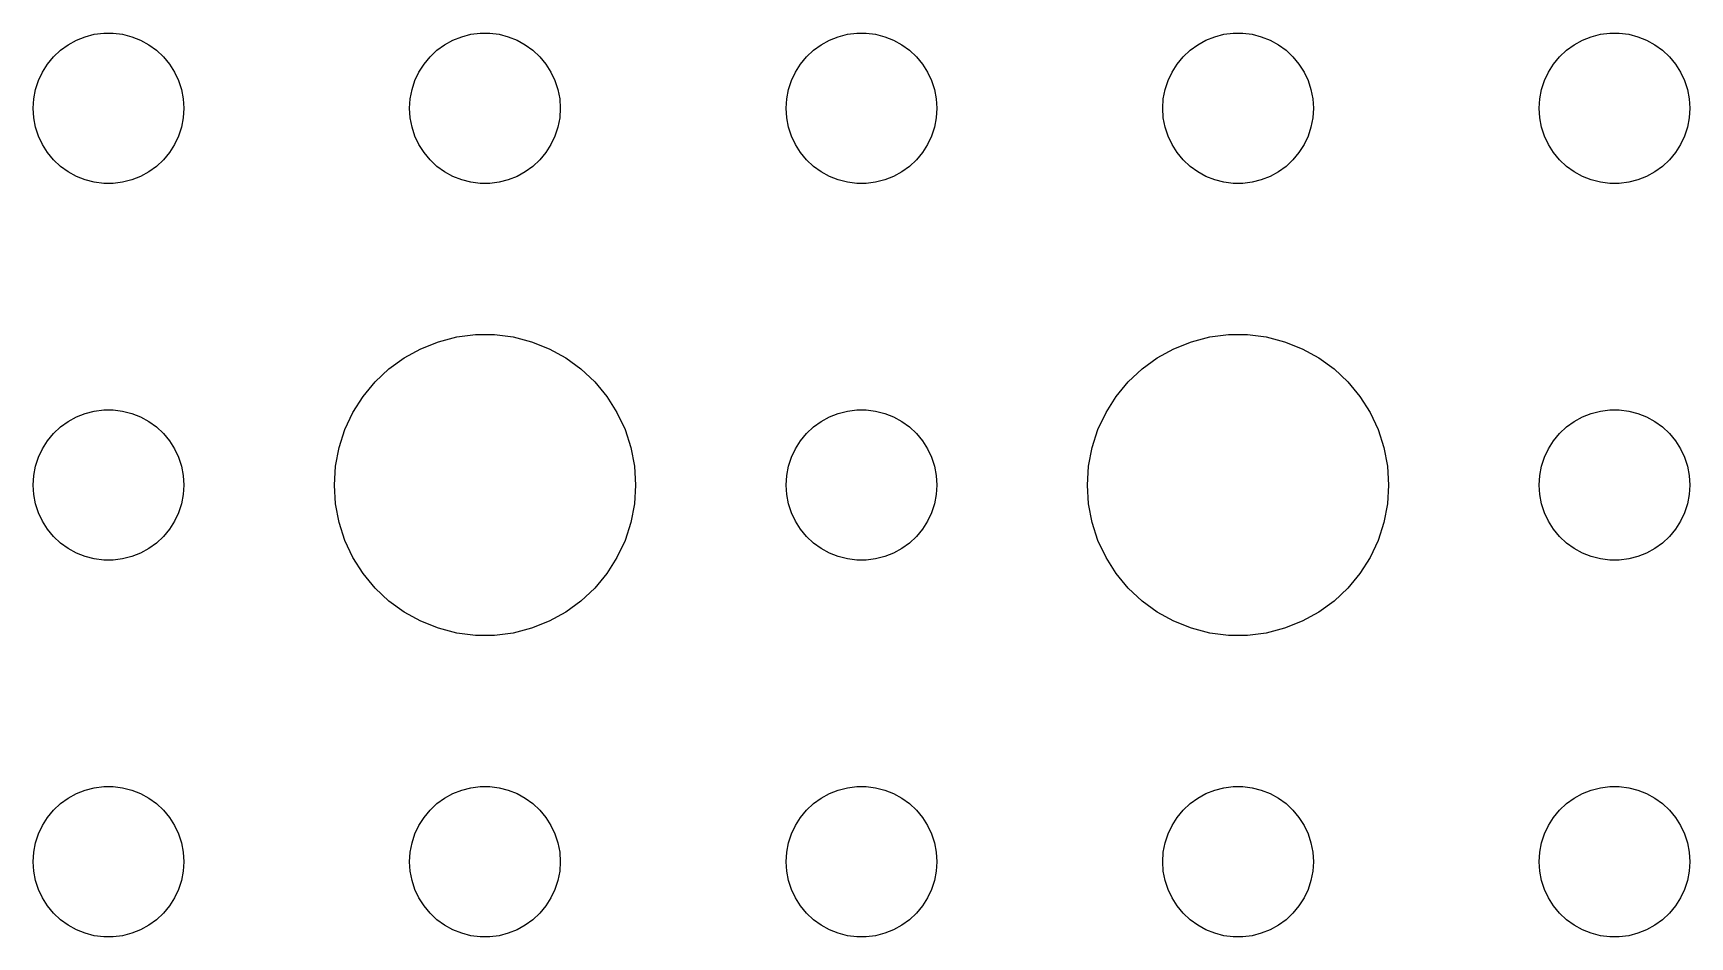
# Model space of a CAD drawing. Header units: metres. Extents: x -127 to 127, y -127 to 127.
# Drawn here: x -39 to -6, y -84 to -66 of the extents above; entities that cross this region are included whole.
import ezdxf

# ---------------------------------------------------------------- set-up
doc = ezdxf.new("R2010")
doc.units = ezdxf.units.M

msp = doc.modelspace()

# ---------------------------------------------------------------- linework, layer by layer
for p, q in [((-38.4561, -66.3442), (-38.3037, -66.2335)), ((-38.3037, -66.2335), (-38.1387, -66.1428)), ((-38.1387, -66.1428), (-37.9635, -66.0734)), ((-37.9635, -66.0734), (-37.7811, -66.0266)), ((-37.7811, -66.0266), (-37.5942, -66.003)), ((-37.5942, -66.003), (-37.4058, -66.003)), ((-37.4058, -66.003), (-37.2189, -66.0266)), ((-37.2189, -66.0266), (-37.0365, -66.0734)), ((-37.0365, -66.0734), (-36.8613, -66.1428)), ((-36.8613, -66.1428), (-36.6963, -66.2335)), ((-36.6963, -66.2335), (-36.5439, -66.3442)), ((-30.9561, -66.3442), (-30.8037, -66.2335)), ((-30.8037, -66.2335), (-30.6387, -66.1428)), ((-30.6387, -66.1428), (-30.4635, -66.0734)), ((-30.4635, -66.0734), (-30.2811, -66.0266)), ((-30.2811, -66.0266), (-30.0942, -66.003)), ((-30.0942, -66.003), (-29.9058, -66.003)), ((-29.9058, -66.003), (-29.7189, -66.0266)), ((-29.7189, -66.0266), (-29.5365, -66.0734)), ((-29.5365, -66.0734), (-29.3613, -66.1428)), ((-29.3613, -66.1428), (-29.1963, -66.2335)), ((-29.1963, -66.2335), (-29.0439, -66.3442)), ((-23.4561, -66.3442), (-23.3037, -66.2335)), ((-23.3037, -66.2335), (-23.1387, -66.1428)), ((-23.1387, -66.1428), (-22.9635, -66.0734)), ((-22.9635, -66.0734), (-22.7811, -66.0266)), ((-22.7811, -66.0266), (-22.5942, -66.003)), ((-22.5942, -66.003), (-22.4058, -66.003)), ((-22.4058, -66.003), (-22.2189, -66.0266)), ((-22.2189, -66.0266), (-22.0365, -66.0734)), ((-22.0365, -66.0734), (-21.8613, -66.1428)), ((-21.8613, -66.1428), (-21.6963, -66.2335)), ((-21.6963, -66.2335), (-21.5439, -66.3442)), ((-15.9561, -66.3442), (-15.8037, -66.2335)), ((-15.8037, -66.2335), (-15.6387, -66.1428)), ((-15.6387, -66.1428), (-15.4635, -66.0734)), ((-15.4635, -66.0734), (-15.2811, -66.0266)), ((-15.2811, -66.0266), (-15.0942, -66.003)), ((-15.0942, -66.003), (-14.9058, -66.003)), ((-14.9058, -66.003), (-14.7189, -66.0266)), ((-14.7189, -66.0266), (-14.5365, -66.0734)), ((-14.5365, -66.0734), (-14.3613, -66.1428)), ((-14.3613, -66.1428), (-14.1963, -66.2335)), ((-14.1963, -66.2335), (-14.0439, -66.3442)), ((-8.45613, -66.3442), (-8.30373, -66.2335)), ((-8.30373, -66.2335), (-8.13866, -66.1428)), ((-8.13866, -66.1428), (-7.96352, -66.0734)), ((-7.96352, -66.0734), (-7.78107, -66.0266)), ((-7.78107, -66.0266), (-7.59418, -66.003)), ((-7.59418, -66.003), (-7.40581, -66.003)), ((-7.40581, -66.003), (-7.21892, -66.0266)), ((-7.21892, -66.0266), (-7.03647, -66.0734)), ((-7.03647, -66.0734), (-6.86133, -66.1428)), ((-6.86133, -66.1428), (-6.69626, -66.2335)), ((-6.69626, -66.2335), (-6.54385, -66.3442)), ((-38.8145, -66.7774), (-38.7135, -66.6183)), ((-38.7135, -66.6183), (-38.5934, -66.4732)), ((-38.5934, -66.4732), (-38.4561, -66.3442)), ((-36.5439, -66.3442), (-36.4065, -66.4732)), ((-36.4065, -66.4732), (-36.2865, -66.6183)), ((-36.2865, -66.6183), (-36.1855, -66.7774)), ((-31.3145, -66.7774), (-31.2135, -66.6183)), ((-31.2135, -66.6183), (-31.0934, -66.4732)), ((-31.0934, -66.4732), (-30.9561, -66.3442)), ((-29.0439, -66.3442), (-28.9065, -66.4732)), ((-28.9065, -66.4732), (-28.7865, -66.6183)), ((-28.7865, -66.6183), (-28.6855, -66.7774)), ((-23.8145, -66.7774), (-23.7135, -66.6183)), ((-23.7135, -66.6183), (-23.5934, -66.4732)), ((-23.5934, -66.4732), (-23.4561, -66.3442)), ((-21.5439, -66.3442), (-21.4065, -66.4732)), ((-21.4065, -66.4732), (-21.2865, -66.6183)), ((-21.2865, -66.6183), (-21.1855, -66.7774)), ((-16.3145, -66.7774), (-16.2135, -66.6183)), ((-16.2135, -66.6183), (-16.0934, -66.4732)), ((-16.0934, -66.4732), (-15.9561, -66.3442)), ((-14.0439, -66.3442), (-13.9065, -66.4732)), ((-13.9065, -66.4732), (-13.7865, -66.6183)), ((-13.7865, -66.6183), (-13.6855, -66.7774)), ((-8.81445, -66.7774), (-8.71352, -66.6183)), ((-8.71352, -66.6183), (-8.59344, -66.4732)), ((-8.59344, -66.4732), (-8.45613, -66.3442)), ((-6.54385, -66.3442), (-6.40654, -66.4732)), ((-6.40654, -66.4732), (-6.28647, -66.6183)), ((-6.28647, -66.6183), (-6.18553, -66.7774)), ((-38.9529, -67.127), (-38.8947, -66.9478)), ((-38.8947, -66.9478), (-38.8145, -66.7774)), ((-36.1855, -66.7774), (-36.1053, -66.9478)), ((-36.1053, -66.9478), (-36.0471, -67.127)), ((-31.4529, -67.127), (-31.3947, -66.9478)), ((-31.3947, -66.9478), (-31.3145, -66.7774)), ((-28.6855, -66.7774), (-28.6053, -66.9478)), ((-28.6053, -66.9478), (-28.5471, -67.127)), ((-23.9529, -67.127), (-23.8947, -66.9478)), ((-23.8947, -66.9478), (-23.8145, -66.7774)), ((-21.1855, -66.7774), (-21.1053, -66.9478)), ((-21.1053, -66.9478), (-21.0471, -67.127)), ((-16.4529, -67.127), (-16.3947, -66.9478)), ((-16.3947, -66.9478), (-16.3145, -66.7774)), ((-13.6855, -66.7774), (-13.6053, -66.9478)), ((-13.6053, -66.9478), (-13.5471, -67.127)), ((-8.95287, -67.127), (-8.89465, -66.9478)), ((-8.89465, -66.9478), (-8.81445, -66.7774)), ((-6.18553, -66.7774), (-6.10533, -66.9478)), ((-6.10533, -66.9478), (-6.04712, -67.127)), ((-39, -67.5), (-38.9882, -67.312)), ((-38.9882, -67.312), (-38.9529, -67.127)), ((-36.0471, -67.127), (-36.0118, -67.312)), ((-36.0118, -67.312), (-36, -67.5)), ((-31.5, -67.5), (-31.4882, -67.312)), ((-31.4882, -67.312), (-31.4529, -67.127)), ((-28.5471, -67.127), (-28.5118, -67.312)), ((-28.5118, -67.312), (-28.5, -67.5)), ((-24, -67.5), (-23.9882, -67.312)), ((-23.9882, -67.312), (-23.9529, -67.127)), ((-21.0471, -67.127), (-21.0118, -67.312)), ((-21.0118, -67.312), (-21, -67.5)), ((-16.5, -67.5), (-16.4882, -67.312)), ((-16.4882, -67.312), (-16.4529, -67.127)), ((-13.5471, -67.127), (-13.5118, -67.312)), ((-13.5118, -67.312), (-13.5, -67.5)), ((-9, -67.5), (-8.98816, -67.312)), ((-8.98816, -67.312), (-8.95287, -67.127)), ((-6.04712, -67.127), (-6.01183, -67.312)), ((-6.01183, -67.312), (-6, -67.5)), ((-38.9882, -67.688), (-39, -67.5)), ((-36, -67.5), (-36.0118, -67.688)), ((-31.4882, -67.688), (-31.5, -67.5)), ((-28.5, -67.5), (-28.5118, -67.688)), ((-23.9882, -67.688), (-24, -67.5)), ((-21, -67.5), (-21.0118, -67.688)), ((-16.4882, -67.688), (-16.5, -67.5)), ((-13.5, -67.5), (-13.5118, -67.688)), ((-8.98816, -67.688), (-9, -67.5)), ((-6, -67.5), (-6.01183, -67.688)), ((-38.9529, -67.873), (-38.9882, -67.688)), ((-38.8947, -68.0522), (-38.9529, -67.873)), ((-36.0471, -67.873), (-36.1053, -68.0522)), ((-36.0118, -67.688), (-36.0471, -67.873)), ((-31.4529, -67.873), (-31.4882, -67.688)), ((-31.3947, -68.0522), (-31.4529, -67.873)), ((-28.5471, -67.873), (-28.6053, -68.0522)), ((-28.5118, -67.688), (-28.5471, -67.873)), ((-23.9529, -67.873), (-23.9882, -67.688)), ((-23.8947, -68.0522), (-23.9529, -67.873)), ((-21.0471, -67.873), (-21.1053, -68.0522)), ((-21.0118, -67.688), (-21.0471, -67.873)), ((-16.4529, -67.873), (-16.4882, -67.688)), ((-16.3947, -68.0522), (-16.4529, -67.873)), ((-13.5471, -67.873), (-13.6053, -68.0522)), ((-13.5118, -67.688), (-13.5471, -67.873)), ((-8.95287, -67.873), (-8.98816, -67.688)), ((-8.89465, -68.0522), (-8.95287, -67.873)), ((-6.04712, -67.873), (-6.10533, -68.0522)), ((-6.01183, -67.688), (-6.04712, -67.873)), ((-38.8145, -68.2226), (-38.8947, -68.0522)), ((-38.7135, -68.3817), (-38.8145, -68.2226)), ((-36.1855, -68.2226), (-36.2865, -68.3817)), ((-36.1053, -68.0522), (-36.1855, -68.2226)), ((-31.3145, -68.2226), (-31.3947, -68.0522)), ((-31.2135, -68.3817), (-31.3145, -68.2226)), ((-28.6855, -68.2226), (-28.7865, -68.3817)), ((-28.6053, -68.0522), (-28.6855, -68.2226)), ((-23.8145, -68.2226), (-23.8947, -68.0522)), ((-23.7135, -68.3817), (-23.8145, -68.2226)), ((-21.1855, -68.2226), (-21.2865, -68.3817)), ((-21.1053, -68.0522), (-21.1855, -68.2226)), ((-16.3145, -68.2226), (-16.3947, -68.0522)), ((-16.2135, -68.3817), (-16.3145, -68.2226)), ((-13.6855, -68.2226), (-13.7865, -68.3817)), ((-13.6053, -68.0522), (-13.6855, -68.2226)), ((-8.81445, -68.2226), (-8.89465, -68.0522)), ((-8.71352, -68.3817), (-8.81445, -68.2226)), ((-6.18553, -68.2226), (-6.28647, -68.3817)), ((-6.10533, -68.0522), (-6.18553, -68.2226)), ((-38.5934, -68.5268), (-38.7135, -68.3817)), ((-38.4561, -68.6558), (-38.5934, -68.5268)), ((-36.4065, -68.5268), (-36.5439, -68.6558)), ((-36.2865, -68.3817), (-36.4065, -68.5268)), ((-31.0934, -68.5268), (-31.2135, -68.3817)), ((-30.9561, -68.6558), (-31.0934, -68.5268)), ((-28.9065, -68.5268), (-29.0439, -68.6558)), ((-28.7865, -68.3817), (-28.9065, -68.5268)), ((-23.5934, -68.5268), (-23.7135, -68.3817)), ((-23.4561, -68.6558), (-23.5934, -68.5268)), ((-21.4065, -68.5268), (-21.5439, -68.6558)), ((-21.2865, -68.3817), (-21.4065, -68.5268)), ((-16.0934, -68.5268), (-16.2135, -68.3817)), ((-15.9561, -68.6558), (-16.0934, -68.5268)), ((-13.9065, -68.5268), (-14.0439, -68.6558)), ((-13.7865, -68.3817), (-13.9065, -68.5268)), ((-8.59344, -68.5268), (-8.71352, -68.3817)), ((-8.45613, -68.6558), (-8.59344, -68.5268)), ((-6.40654, -68.5268), (-6.54385, -68.6558)), ((-6.28647, -68.3817), (-6.40654, -68.5268)), ((-38.3037, -68.7665), (-38.4561, -68.6558)), ((-38.1387, -68.8572), (-38.3037, -68.7665)), ((-37.9635, -68.9266), (-38.1387, -68.8572)), ((-37.7811, -68.9734), (-37.9635, -68.9266)), ((-37.0365, -68.9266), (-37.2189, -68.9734)), ((-36.8613, -68.8572), (-37.0365, -68.9266)), ((-36.6963, -68.7665), (-36.8613, -68.8572)), ((-36.5439, -68.6558), (-36.6963, -68.7665)), ((-30.8037, -68.7665), (-30.9561, -68.6558)), ((-30.6387, -68.8572), (-30.8037, -68.7665)), ((-30.4635, -68.9266), (-30.6387, -68.8572)), ((-30.2811, -68.9734), (-30.4635, -68.9266)), ((-29.5365, -68.9266), (-29.7189, -68.9734)), ((-29.3613, -68.8572), (-29.5365, -68.9266)), ((-29.1963, -68.7665), (-29.3613, -68.8572)), ((-29.0439, -68.6558), (-29.1963, -68.7665)), ((-23.3037, -68.7665), (-23.4561, -68.6558)), ((-23.1387, -68.8572), (-23.3037, -68.7665)), ((-22.9635, -68.9266), (-23.1387, -68.8572)), ((-22.7811, -68.9734), (-22.9635, -68.9266)), ((-22.0365, -68.9266), (-22.2189, -68.9734)), ((-21.8613, -68.8572), (-22.0365, -68.9266)), ((-21.6963, -68.7665), (-21.8613, -68.8572)), ((-21.5439, -68.6558), (-21.6963, -68.7665)), ((-15.8037, -68.7665), (-15.9561, -68.6558)), ((-15.6387, -68.8572), (-15.8037, -68.7665)), ((-15.4635, -68.9266), (-15.6387, -68.8572)), ((-15.2811, -68.9734), (-15.4635, -68.9266)), ((-14.5365, -68.9266), (-14.7189, -68.9734)), ((-14.3613, -68.8572), (-14.5365, -68.9266)), ((-14.1963, -68.7665), (-14.3613, -68.8572)), ((-14.0439, -68.6558), (-14.1963, -68.7665)), ((-8.30373, -68.7665), (-8.45613, -68.6558)), ((-8.13866, -68.8572), (-8.30373, -68.7665)), ((-7.96352, -68.9266), (-8.13866, -68.8572)), ((-7.78107, -68.9734), (-7.96352, -68.9266)), ((-7.03647, -68.9266), (-7.21892, -68.9734)), ((-6.86133, -68.8572), (-7.03647, -68.9266)), ((-6.69626, -68.7665), (-6.86133, -68.8572)), ((-6.54385, -68.6558), (-6.69626, -68.7665)), ((-37.5942, -68.997), (-37.7811, -68.9734)), ((-37.4058, -68.997), (-37.5942, -68.997)), ((-37.2189, -68.9734), (-37.4058, -68.997)), ((-30.0942, -68.997), (-30.2811, -68.9734)), ((-29.9058, -68.997), (-30.0942, -68.997)), ((-29.7189, -68.9734), (-29.9058, -68.997)), ((-22.5942, -68.997), (-22.7811, -68.9734)), ((-22.4058, -68.997), (-22.5942, -68.997)), ((-22.2189, -68.9734), (-22.4058, -68.997)), ((-15.0942, -68.997), (-15.2811, -68.9734)), ((-14.9058, -68.997), (-15.0942, -68.997)), ((-14.7189, -68.9734), (-14.9058, -68.997)), ((-7.59418, -68.997), (-7.78107, -68.9734)), ((-7.40581, -68.997), (-7.59418, -68.997)), ((-7.21892, -68.9734), (-7.40581, -68.997)), ((-31.2773, -72.2855), (-30.927, -72.1468)), ((-30.927, -72.1468), (-30.5621, -72.0531)), ((-30.5621, -72.0531), (-30.1884, -72.0059)), ((-30.1884, -72.0059), (-29.8116, -72.0059)), ((-29.8116, -72.0059), (-29.4379, -72.0531)), ((-29.4379, -72.0531), (-29.0729, -72.1468)), ((-29.0729, -72.1468), (-28.7227, -72.2855)), ((-16.2773, -72.2855), (-15.927, -72.1468)), ((-15.927, -72.1468), (-15.5621, -72.0531)), ((-15.5621, -72.0531), (-15.1884, -72.0059)), ((-15.1884, -72.0059), (-14.8116, -72.0059)), ((-14.8116, -72.0059), (-14.4379, -72.0531)), ((-14.4379, -72.0531), (-14.0729, -72.1468)), ((-14.0729, -72.1468), (-13.7227, -72.2855)), ((-31.9123, -72.6885), (-31.6075, -72.467)), ((-31.6075, -72.467), (-31.2773, -72.2855)), ((-28.7227, -72.2855), (-28.3925, -72.467)), ((-28.3925, -72.467), (-28.0877, -72.6885)), ((-16.9123, -72.6885), (-16.6075, -72.467)), ((-16.6075, -72.467), (-16.2773, -72.2855)), ((-13.7227, -72.2855), (-13.3925, -72.467)), ((-13.3925, -72.467), (-13.0877, -72.6885)), ((-32.1869, -72.9464), (-31.9123, -72.6885)), ((-28.0877, -72.6885), (-27.8131, -72.9464)), ((-17.1869, -72.9464), (-16.9123, -72.6885)), ((-13.0877, -72.6885), (-12.8131, -72.9464)), ((-32.6289, -73.5547), (-32.427, -73.2366)), ((-32.427, -73.2366), (-32.1869, -72.9464)), ((-27.8131, -72.9464), (-27.5729, -73.2366)), ((-27.5729, -73.2366), (-27.3711, -73.5547)), ((-17.6289, -73.5547), (-17.427, -73.2366)), ((-17.427, -73.2366), (-17.1869, -72.9464)), ((-12.8131, -72.9464), (-12.5729, -73.2366)), ((-12.5729, -73.2366), (-12.3711, -73.5547)), ((-38.1387, -73.6428), (-37.9635, -73.5734)), ((-37.9635, -73.5734), (-37.7811, -73.5266)), ((-37.7811, -73.5266), (-37.5942, -73.503)), ((-37.5942, -73.503), (-37.4058, -73.503)), ((-37.4058, -73.503), (-37.2189, -73.5266)), ((-37.2189, -73.5266), (-37.0365, -73.5734)), ((-37.0365, -73.5734), (-36.8613, -73.6428)), ((-32.7893, -73.8956), (-32.6289, -73.5547)), ((-27.3711, -73.5547), (-27.2107, -73.8956)), ((-23.1387, -73.6428), (-22.9635, -73.5734)), ((-22.9635, -73.5734), (-22.7811, -73.5266)), ((-22.7811, -73.5266), (-22.5942, -73.503)), ((-22.5942, -73.503), (-22.4058, -73.503)), ((-22.4058, -73.503), (-22.2189, -73.5266)), ((-22.2189, -73.5266), (-22.0365, -73.5734)), ((-22.0365, -73.5734), (-21.8613, -73.6428)), ((-17.7893, -73.8956), (-17.6289, -73.5547)), ((-12.3711, -73.5547), (-12.2107, -73.8956)), ((-8.13866, -73.6428), (-7.96352, -73.5734)), ((-7.96352, -73.5734), (-7.78107, -73.5266)), ((-7.78107, -73.5266), (-7.59418, -73.503)), ((-7.59418, -73.503), (-7.40581, -73.503)), ((-7.40581, -73.503), (-7.21892, -73.5266)), ((-7.21892, -73.5266), (-7.03647, -73.5734)), ((-7.03647, -73.5734), (-6.86133, -73.6428)), ((-38.5934, -73.9732), (-38.4561, -73.8442)), ((-38.4561, -73.8442), (-38.3037, -73.7335)), ((-38.3037, -73.7335), (-38.1387, -73.6428)), ((-36.8613, -73.6428), (-36.6963, -73.7335)), ((-36.6963, -73.7335), (-36.5439, -73.8442)), ((-36.5439, -73.8442), (-36.4065, -73.9732)), ((-32.9057, -74.2539), (-32.7893, -73.8956)), ((-27.2107, -73.8956), (-27.0942, -74.2539)), ((-23.5934, -73.9732), (-23.4561, -73.8442)), ((-23.4561, -73.8442), (-23.3037, -73.7335)), ((-23.3037, -73.7335), (-23.1387, -73.6428)), ((-21.8613, -73.6428), (-21.6963, -73.7335)), ((-21.6963, -73.7335), (-21.5439, -73.8442)), ((-21.5439, -73.8442), (-21.4065, -73.9732)), ((-17.9057, -74.2539), (-17.7893, -73.8956)), ((-12.2107, -73.8956), (-12.0942, -74.2539)), ((-8.59344, -73.9732), (-8.45613, -73.8442)), ((-8.45613, -73.8442), (-8.30373, -73.7335)), ((-8.30373, -73.7335), (-8.13866, -73.6428)), ((-6.86133, -73.6428), (-6.69626, -73.7335)), ((-6.69626, -73.7335), (-6.54385, -73.8442)), ((-6.54385, -73.8442), (-6.40654, -73.9732)), ((-38.8145, -74.2774), (-38.7135, -74.1183)), ((-38.7135, -74.1183), (-38.5934, -73.9732)), ((-36.4065, -73.9732), (-36.2865, -74.1183)), ((-36.2865, -74.1183), (-36.1855, -74.2774)), ((-23.8145, -74.2774), (-23.7135, -74.1183)), ((-23.7135, -74.1183), (-23.5934, -73.9732)), ((-21.4065, -73.9732), (-21.2865, -74.1183)), ((-21.2865, -74.1183), (-21.1855, -74.2774)), ((-8.81445, -74.2774), (-8.71352, -74.1183)), ((-8.71352, -74.1183), (-8.59344, -73.9732)), ((-6.40654, -73.9732), (-6.28647, -74.1183)), ((-6.28647, -74.1183), (-6.18553, -74.2774)), ((-38.9529, -74.627), (-38.8947, -74.4478)), ((-38.8947, -74.4478), (-38.8145, -74.2774)), ((-36.1855, -74.2774), (-36.1053, -74.4478)), ((-36.1053, -74.4478), (-36.0471, -74.627)), ((-32.9763, -74.624), (-32.9057, -74.2539)), ((-27.0942, -74.2539), (-27.0237, -74.624)), ((-23.9529, -74.627), (-23.8947, -74.4478)), ((-23.8947, -74.4478), (-23.8145, -74.2774)), ((-21.1855, -74.2774), (-21.1053, -74.4478)), ((-21.1053, -74.4478), (-21.0471, -74.627)), ((-17.9763, -74.624), (-17.9057, -74.2539)), ((-12.0942, -74.2539), (-12.0237, -74.624)), ((-8.95287, -74.627), (-8.89465, -74.4478)), ((-8.89465, -74.4478), (-8.81445, -74.2774)), ((-6.18553, -74.2774), (-6.10533, -74.4478)), ((-6.10533, -74.4478), (-6.04712, -74.627)), ((-39, -75), (-38.9882, -74.812)), ((-38.9882, -74.812), (-38.9529, -74.627)), ((-36.0471, -74.627), (-36.0118, -74.812)), ((-36.0118, -74.812), (-36, -75)), ((-33, -75), (-32.9763, -74.624)), ((-27.0237, -74.624), (-27, -75)), ((-24, -75), (-23.9882, -74.812)), ((-23.9882, -74.812), (-23.9529, -74.627)), ((-21.0471, -74.627), (-21.0118, -74.812)), ((-21.0118, -74.812), (-21, -75)), ((-18, -75), (-17.9763, -74.624)), ((-12.0237, -74.624), (-12, -75)), ((-9, -75), (-8.98816, -74.812)), ((-8.98816, -74.812), (-8.95287, -74.627)), ((-6.04712, -74.627), (-6.01183, -74.812)), ((-6.01183, -74.812), (-6, -75)), ((-38.9882, -75.188), (-39, -75)), ((-38.9529, -75.373), (-38.9882, -75.188)), ((-36.0118, -75.188), (-36.0471, -75.373)), ((-36, -75), (-36.0118, -75.188)), ((-32.9763, -75.376), (-33, -75)), ((-27, -75), (-27.0237, -75.376)), ((-23.9882, -75.188), (-24, -75)), ((-23.9529, -75.373), (-23.9882, -75.188)), ((-21.0118, -75.188), (-21.0471, -75.373)), ((-21, -75), (-21.0118, -75.188)), ((-17.9763, -75.376), (-18, -75)), ((-12, -75), (-12.0237, -75.376)), ((-8.98816, -75.188), (-9, -75)), ((-8.95287, -75.373), (-8.98816, -75.188)), ((-6.01183, -75.188), (-6.04712, -75.373)), ((-6, -75), (-6.01183, -75.188)), ((-38.8947, -75.5522), (-38.9529, -75.373)), ((-38.8145, -75.7226), (-38.8947, -75.5522)), ((-36.1053, -75.5522), (-36.1855, -75.7226)), ((-36.0471, -75.373), (-36.1053, -75.5522)), ((-32.9057, -75.7461), (-32.9763, -75.376)), ((-27.0237, -75.376), (-27.0942, -75.7461)), ((-23.8947, -75.5522), (-23.9529, -75.373)), ((-23.8145, -75.7226), (-23.8947, -75.5522)), ((-21.1053, -75.5522), (-21.1855, -75.7226)), ((-21.0471, -75.373), (-21.1053, -75.5522)), ((-17.9057, -75.7461), (-17.9763, -75.376)), ((-12.0237, -75.376), (-12.0942, -75.7461)), ((-8.89465, -75.5522), (-8.95287, -75.373)), ((-8.81445, -75.7226), (-8.89465, -75.5522)), ((-6.10533, -75.5522), (-6.18553, -75.7226)), ((-6.04712, -75.373), (-6.10533, -75.5522)), ((-38.7135, -75.8817), (-38.8145, -75.7226)), ((-38.5934, -76.0268), (-38.7135, -75.8817)), ((-36.2865, -75.8817), (-36.4065, -76.0268)), ((-36.1855, -75.7226), (-36.2865, -75.8817)), ((-32.7893, -76.1044), (-32.9057, -75.7461)), ((-27.0942, -75.7461), (-27.2107, -76.1044)), ((-23.7135, -75.8817), (-23.8145, -75.7226)), ((-23.5934, -76.0268), (-23.7135, -75.8817)), ((-21.2865, -75.8817), (-21.4065, -76.0268)), ((-21.1855, -75.7226), (-21.2865, -75.8817)), ((-17.7893, -76.1044), (-17.9057, -75.7461)), ((-12.0942, -75.7461), (-12.2107, -76.1044)), ((-8.71352, -75.8817), (-8.81445, -75.7226)), ((-8.59344, -76.0268), (-8.71352, -75.8817)), ((-6.28647, -75.8817), (-6.40654, -76.0268)), ((-6.18553, -75.7226), (-6.28647, -75.8817)), ((-38.4561, -76.1558), (-38.5934, -76.0268)), ((-38.3037, -76.2665), (-38.4561, -76.1558)), ((-36.5439, -76.1558), (-36.6963, -76.2665)), ((-36.4065, -76.0268), (-36.5439, -76.1558)), ((-32.6289, -76.4453), (-32.7893, -76.1044)), ((-27.2107, -76.1044), (-27.3711, -76.4453)), ((-23.4561, -76.1558), (-23.5934, -76.0268)), ((-23.3037, -76.2665), (-23.4561, -76.1558)), ((-21.5439, -76.1558), (-21.6963, -76.2665)), ((-21.4065, -76.0268), (-21.5439, -76.1558)), ((-17.6289, -76.4453), (-17.7893, -76.1044)), ((-12.2107, -76.1044), (-12.3711, -76.4453)), ((-8.45613, -76.1558), (-8.59344, -76.0268)), ((-8.30373, -76.2665), (-8.45613, -76.1558)), ((-6.54385, -76.1558), (-6.69626, -76.2665)), ((-6.40654, -76.0268), (-6.54385, -76.1558)), ((-38.1387, -76.3572), (-38.3037, -76.2665)), ((-37.9635, -76.4266), (-38.1387, -76.3572)), ((-37.7811, -76.4734), (-37.9635, -76.4266)), ((-37.5942, -76.497), (-37.7811, -76.4734)), ((-37.4058, -76.497), (-37.5942, -76.497)), ((-37.2189, -76.4734), (-37.4058, -76.497)), ((-37.0365, -76.4266), (-37.2189, -76.4734)), ((-36.8613, -76.3572), (-37.0365, -76.4266)), ((-36.6963, -76.2665), (-36.8613, -76.3572)), ((-32.427, -76.7634), (-32.6289, -76.4453)), ((-27.3711, -76.4453), (-27.5729, -76.7634)), ((-23.1387, -76.3572), (-23.3037, -76.2665)), ((-22.9635, -76.4266), (-23.1387, -76.3572)), ((-22.7811, -76.4734), (-22.9635, -76.4266)), ((-22.5942, -76.497), (-22.7811, -76.4734)), ((-22.4058, -76.497), (-22.5942, -76.497)), ((-22.2189, -76.4734), (-22.4058, -76.497)), ((-22.0365, -76.4266), (-22.2189, -76.4734)), ((-21.8613, -76.3572), (-22.0365, -76.4266)), ((-21.6963, -76.2665), (-21.8613, -76.3572)), ((-17.427, -76.7634), (-17.6289, -76.4453)), ((-12.3711, -76.4453), (-12.5729, -76.7634)), ((-8.13866, -76.3572), (-8.30373, -76.2665)), ((-7.96352, -76.4266), (-8.13866, -76.3572)), ((-7.78107, -76.4734), (-7.96352, -76.4266)), ((-7.59418, -76.497), (-7.78107, -76.4734)), ((-7.40581, -76.497), (-7.59418, -76.497)), ((-7.21892, -76.4734), (-7.40581, -76.497)), ((-7.03647, -76.4266), (-7.21892, -76.4734)), ((-6.86133, -76.3572), (-7.03647, -76.4266)), ((-6.69626, -76.2665), (-6.86133, -76.3572)), ((-32.1869, -77.0536), (-32.427, -76.7634)), ((-27.5729, -76.7634), (-27.8131, -77.0536)), ((-17.1869, -77.0536), (-17.427, -76.7634)), ((-12.5729, -76.7634), (-12.8131, -77.0536)), ((-31.9123, -77.3115), (-32.1869, -77.0536)), ((-27.8131, -77.0536), (-28.0877, -77.3115)), ((-16.9123, -77.3115), (-17.1869, -77.0536)), ((-12.8131, -77.0536), (-13.0877, -77.3115)), ((-31.6075, -77.533), (-31.9123, -77.3115)), ((-31.2773, -77.7145), (-31.6075, -77.533)), ((-28.3925, -77.533), (-28.7227, -77.7145)), ((-28.0877, -77.3115), (-28.3925, -77.533)), ((-16.6075, -77.533), (-16.9123, -77.3115)), ((-16.2773, -77.7145), (-16.6075, -77.533)), ((-13.3925, -77.533), (-13.7227, -77.7145)), ((-13.0877, -77.3115), (-13.3925, -77.533)), ((-30.927, -77.8532), (-31.2773, -77.7145)), ((-30.5621, -77.9469), (-30.927, -77.8532)), ((-29.0729, -77.8532), (-29.4379, -77.9469)), ((-28.7227, -77.7145), (-29.0729, -77.8532)), ((-15.927, -77.8532), (-16.2773, -77.7145)), ((-15.5621, -77.9469), (-15.927, -77.8532)), ((-14.0729, -77.8532), (-14.4379, -77.9469)), ((-13.7227, -77.7145), (-14.0729, -77.8532)), ((-30.1884, -77.9941), (-30.5621, -77.9469)), ((-29.8116, -77.9941), (-30.1884, -77.9941)), ((-29.4379, -77.9469), (-29.8116, -77.9941)), ((-15.1884, -77.9941), (-15.5621, -77.9469)), ((-14.8116, -77.9941), (-15.1884, -77.9941)), ((-14.4379, -77.9469), (-14.8116, -77.9941)), ((-38.3037, -81.2335), (-38.1387, -81.1428)), ((-38.1387, -81.1428), (-37.9635, -81.0734)), ((-37.9635, -81.0734), (-37.7811, -81.0266)), ((-37.7811, -81.0266), (-37.5942, -81.003)), ((-37.5942, -81.003), (-37.4058, -81.003)), ((-37.4058, -81.003), (-37.2189, -81.0266)), ((-37.2189, -81.0266), (-37.0365, -81.0734)), ((-37.0365, -81.0734), (-36.8613, -81.1428)), ((-36.8613, -81.1428), (-36.6963, -81.2335)), ((-30.8037, -81.2335), (-30.6387, -81.1428)), ((-30.6387, -81.1428), (-30.4635, -81.0734)), ((-30.4635, -81.0734), (-30.2811, -81.0266)), ((-30.2811, -81.0266), (-30.0942, -81.003)), ((-30.0942, -81.003), (-29.9058, -81.003)), ((-29.9058, -81.003), (-29.7189, -81.0266)), ((-29.7189, -81.0266), (-29.5365, -81.0734)), ((-29.5365, -81.0734), (-29.3613, -81.1428)), ((-29.3613, -81.1428), (-29.1963, -81.2335)), ((-23.3037, -81.2335), (-23.1387, -81.1428)), ((-23.1387, -81.1428), (-22.9635, -81.0734)), ((-22.9635, -81.0734), (-22.7811, -81.0266)), ((-22.7811, -81.0266), (-22.5942, -81.003)), ((-22.5942, -81.003), (-22.4058, -81.003)), ((-22.4058, -81.003), (-22.2189, -81.0266)), ((-22.2189, -81.0266), (-22.0365, -81.0734)), ((-22.0365, -81.0734), (-21.8613, -81.1428)), ((-21.8613, -81.1428), (-21.6963, -81.2335)), ((-15.8037, -81.2335), (-15.6387, -81.1428)), ((-15.6387, -81.1428), (-15.4635, -81.0734)), ((-15.4635, -81.0734), (-15.2811, -81.0266)), ((-15.2811, -81.0266), (-15.0942, -81.003)), ((-15.0942, -81.003), (-14.9058, -81.003)), ((-14.9058, -81.003), (-14.7189, -81.0266)), ((-14.7189, -81.0266), (-14.5365, -81.0734)), ((-14.5365, -81.0734), (-14.3613, -81.1428)), ((-14.3613, -81.1428), (-14.1963, -81.2335)), ((-8.30373, -81.2335), (-8.13866, -81.1428)), ((-8.13866, -81.1428), (-7.96352, -81.0734)), ((-7.96352, -81.0734), (-7.78107, -81.0266)), ((-7.78107, -81.0266), (-7.59418, -81.003)), ((-7.59418, -81.003), (-7.40581, -81.003)), ((-7.40581, -81.003), (-7.21892, -81.0266)), ((-7.21892, -81.0266), (-7.03647, -81.0734)), ((-7.03647, -81.0734), (-6.86133, -81.1428)), ((-6.86133, -81.1428), (-6.69626, -81.2335)), ((-38.7135, -81.6183), (-38.5934, -81.4732)), ((-38.5934, -81.4732), (-38.4561, -81.3442)), ((-38.4561, -81.3442), (-38.3037, -81.2335)), ((-36.6963, -81.2335), (-36.5439, -81.3442)), ((-36.5439, -81.3442), (-36.4065, -81.4732)), ((-36.4065, -81.4732), (-36.2865, -81.6183)), ((-31.2135, -81.6183), (-31.0934, -81.4732)), ((-31.0934, -81.4732), (-30.9561, -81.3442)), ((-30.9561, -81.3442), (-30.8037, -81.2335)), ((-29.1963, -81.2335), (-29.0439, -81.3442)), ((-29.0439, -81.3442), (-28.9065, -81.4732)), ((-28.9065, -81.4732), (-28.7865, -81.6183)), ((-23.7135, -81.6183), (-23.5934, -81.4732)), ((-23.5934, -81.4732), (-23.4561, -81.3442)), ((-23.4561, -81.3442), (-23.3037, -81.2335)), ((-21.6963, -81.2335), (-21.5439, -81.3442)), ((-21.5439, -81.3442), (-21.4065, -81.4732)), ((-21.4065, -81.4732), (-21.2865, -81.6183)), ((-16.2135, -81.6183), (-16.0934, -81.4732)), ((-16.0934, -81.4732), (-15.9561, -81.3442)), ((-15.9561, -81.3442), (-15.8037, -81.2335)), ((-14.1963, -81.2335), (-14.0439, -81.3442)), ((-14.0439, -81.3442), (-13.9065, -81.4732)), ((-13.9065, -81.4732), (-13.7865, -81.6183)), ((-8.71352, -81.6183), (-8.59344, -81.4732)), ((-8.59344, -81.4732), (-8.45613, -81.3442)), ((-8.45613, -81.3442), (-8.30373, -81.2335)), ((-6.69626, -81.2335), (-6.54385, -81.3442)), ((-6.54385, -81.3442), (-6.40654, -81.4732)), ((-6.40654, -81.4732), (-6.28647, -81.6183)), ((-38.8947, -81.9478), (-38.8145, -81.7774)), ((-38.8145, -81.7774), (-38.7135, -81.6183)), ((-36.2865, -81.6183), (-36.1855, -81.7774)), ((-36.1855, -81.7774), (-36.1053, -81.9478)), ((-31.3947, -81.9478), (-31.3145, -81.7774)), ((-31.3145, -81.7774), (-31.2135, -81.6183)), ((-28.7865, -81.6183), (-28.6855, -81.7774)), ((-28.6855, -81.7774), (-28.6053, -81.9478)), ((-23.8947, -81.9478), (-23.8145, -81.7774)), ((-23.8145, -81.7774), (-23.7135, -81.6183)), ((-21.2865, -81.6183), (-21.1855, -81.7774)), ((-21.1855, -81.7774), (-21.1053, -81.9478)), ((-16.3947, -81.9478), (-16.3145, -81.7774)), ((-16.3145, -81.7774), (-16.2135, -81.6183)), ((-13.7865, -81.6183), (-13.6855, -81.7774)), ((-13.6855, -81.7774), (-13.6053, -81.9478)), ((-8.89465, -81.9478), (-8.81445, -81.7774)), ((-8.81445, -81.7774), (-8.71352, -81.6183)), ((-6.28647, -81.6183), (-6.18553, -81.7774)), ((-6.18553, -81.7774), (-6.10533, -81.9478)), ((-38.9882, -82.312), (-38.9529, -82.127)), ((-38.9529, -82.127), (-38.8947, -81.9478)), ((-36.1053, -81.9478), (-36.0471, -82.127)), ((-36.0471, -82.127), (-36.0118, -82.312)), ((-31.4882, -82.312), (-31.4529, -82.127)), ((-31.4529, -82.127), (-31.3947, -81.9478)), ((-28.6053, -81.9478), (-28.5471, -82.127)), ((-28.5471, -82.127), (-28.5118, -82.312)), ((-23.9882, -82.312), (-23.9529, -82.127)), ((-23.9529, -82.127), (-23.8947, -81.9478)), ((-21.1053, -81.9478), (-21.0471, -82.127)), ((-21.0471, -82.127), (-21.0118, -82.312)), ((-16.4882, -82.312), (-16.4529, -82.127)), ((-16.4529, -82.127), (-16.3947, -81.9478)), ((-13.6053, -81.9478), (-13.5471, -82.127)), ((-13.5471, -82.127), (-13.5118, -82.312)), ((-8.98816, -82.312), (-8.95287, -82.127)), ((-8.95287, -82.127), (-8.89465, -81.9478)), ((-6.10533, -81.9478), (-6.04712, -82.127)), ((-6.04712, -82.127), (-6.01183, -82.312)), ((-39, -82.5), (-38.9882, -82.312)), ((-38.9882, -82.688), (-39, -82.5)), ((-36.0118, -82.312), (-36, -82.5)), ((-36, -82.5), (-36.0118, -82.688)), ((-31.5, -82.5), (-31.4882, -82.312)), ((-31.4882, -82.688), (-31.5, -82.5)), ((-28.5118, -82.312), (-28.5, -82.5)), ((-28.5, -82.5), (-28.5118, -82.688)), ((-24, -82.5), (-23.9882, -82.312)), ((-23.9882, -82.688), (-24, -82.5)), ((-21.0118, -82.312), (-21, -82.5)), ((-21, -82.5), (-21.0118, -82.688)), ((-16.5, -82.5), (-16.4882, -82.312)), ((-16.4882, -82.688), (-16.5, -82.5)), ((-13.5118, -82.312), (-13.5, -82.5)), ((-13.5, -82.5), (-13.5118, -82.688)), ((-9, -82.5), (-8.98816, -82.312)), ((-8.98816, -82.688), (-9, -82.5)), ((-6.01183, -82.312), (-6, -82.5)), ((-6, -82.5), (-6.01183, -82.688)), ((-38.9529, -82.873), (-38.9882, -82.688)), ((-36.0118, -82.688), (-36.0471, -82.873)), ((-31.4529, -82.873), (-31.4882, -82.688)), ((-28.5118, -82.688), (-28.5471, -82.873)), ((-23.9529, -82.873), (-23.9882, -82.688)), ((-21.0118, -82.688), (-21.0471, -82.873)), ((-16.4529, -82.873), (-16.4882, -82.688)), ((-13.5118, -82.688), (-13.5471, -82.873)), ((-8.95287, -82.873), (-8.98816, -82.688)), ((-6.01183, -82.688), (-6.04712, -82.873)), ((-38.8947, -83.0522), (-38.9529, -82.873)), ((-38.8145, -83.2226), (-38.8947, -83.0522)), ((-36.1053, -83.0522), (-36.1855, -83.2226)), ((-36.0471, -82.873), (-36.1053, -83.0522)), ((-31.3947, -83.0522), (-31.4529, -82.873)), ((-31.3145, -83.2226), (-31.3947, -83.0522)), ((-28.6053, -83.0522), (-28.6855, -83.2226)), ((-28.5471, -82.873), (-28.6053, -83.0522)), ((-23.8947, -83.0522), (-23.9529, -82.873)), ((-23.8145, -83.2226), (-23.8947, -83.0522)), ((-21.1053, -83.0522), (-21.1855, -83.2226)), ((-21.0471, -82.873), (-21.1053, -83.0522)), ((-16.3947, -83.0522), (-16.4529, -82.873)), ((-16.3145, -83.2226), (-16.3947, -83.0522)), ((-13.6053, -83.0522), (-13.6855, -83.2226)), ((-13.5471, -82.873), (-13.6053, -83.0522)), ((-8.89465, -83.0522), (-8.95287, -82.873)), ((-8.81445, -83.2226), (-8.89465, -83.0522)), ((-6.10533, -83.0522), (-6.18553, -83.2226)), ((-6.04712, -82.873), (-6.10533, -83.0522)), ((-38.7135, -83.3817), (-38.8145, -83.2226)), ((-38.5934, -83.5268), (-38.7135, -83.3817)), ((-36.2865, -83.3817), (-36.4065, -83.5268)), ((-36.1855, -83.2226), (-36.2865, -83.3817)), ((-31.2135, -83.3817), (-31.3145, -83.2226)), ((-31.0934, -83.5268), (-31.2135, -83.3817)), ((-28.7865, -83.3817), (-28.9065, -83.5268)), ((-28.6855, -83.2226), (-28.7865, -83.3817)), ((-23.7135, -83.3817), (-23.8145, -83.2226)), ((-23.5934, -83.5268), (-23.7135, -83.3817)), ((-21.2865, -83.3817), (-21.4065, -83.5268)), ((-21.1855, -83.2226), (-21.2865, -83.3817)), ((-16.2135, -83.3817), (-16.3145, -83.2226)), ((-16.0934, -83.5268), (-16.2135, -83.3817)), ((-13.7865, -83.3817), (-13.9065, -83.5268)), ((-13.6855, -83.2226), (-13.7865, -83.3817)), ((-8.71352, -83.3817), (-8.81445, -83.2226)), ((-8.59344, -83.5268), (-8.71352, -83.3817)), ((-6.28647, -83.3817), (-6.40654, -83.5268)), ((-6.18553, -83.2226), (-6.28647, -83.3817)), ((-38.4561, -83.6558), (-38.5934, -83.5268)), ((-38.3037, -83.7665), (-38.4561, -83.6558)), ((-38.1387, -83.8572), (-38.3037, -83.7665)), ((-36.6963, -83.7665), (-36.8613, -83.8572)), ((-36.5439, -83.6558), (-36.6963, -83.7665)), ((-36.4065, -83.5268), (-36.5439, -83.6558)), ((-30.9561, -83.6558), (-31.0934, -83.5268)), ((-30.8037, -83.7665), (-30.9561, -83.6558)), ((-30.6387, -83.8572), (-30.8037, -83.7665)), ((-29.1963, -83.7665), (-29.3613, -83.8572)), ((-29.0439, -83.6558), (-29.1963, -83.7665)), ((-28.9065, -83.5268), (-29.0439, -83.6558)), ((-23.4561, -83.6558), (-23.5934, -83.5268)), ((-23.3037, -83.7665), (-23.4561, -83.6558)), ((-23.1387, -83.8572), (-23.3037, -83.7665)), ((-21.6963, -83.7665), (-21.8613, -83.8572)), ((-21.5439, -83.6558), (-21.6963, -83.7665)), ((-21.4065, -83.5268), (-21.5439, -83.6558)), ((-15.9561, -83.6558), (-16.0934, -83.5268)), ((-15.8037, -83.7665), (-15.9561, -83.6558)), ((-15.6387, -83.8572), (-15.8037, -83.7665)), ((-14.1963, -83.7665), (-14.3613, -83.8572)), ((-14.0439, -83.6558), (-14.1963, -83.7665)), ((-13.9065, -83.5268), (-14.0439, -83.6558)), ((-8.45613, -83.6558), (-8.59344, -83.5268)), ((-8.30373, -83.7665), (-8.45613, -83.6558)), ((-8.13866, -83.8572), (-8.30373, -83.7665)), ((-6.69626, -83.7665), (-6.86133, -83.8572)), ((-6.54385, -83.6558), (-6.69626, -83.7665)), ((-6.40654, -83.5268), (-6.54385, -83.6558)), ((-37.9635, -83.9266), (-38.1387, -83.8572)), ((-37.7811, -83.9734), (-37.9635, -83.9266)), ((-37.5942, -83.997), (-37.7811, -83.9734)), ((-37.4058, -83.997), (-37.5942, -83.997)), ((-37.2189, -83.9734), (-37.4058, -83.997)), ((-37.0365, -83.9266), (-37.2189, -83.9734)), ((-36.8613, -83.8572), (-37.0365, -83.9266)), ((-30.4635, -83.9266), (-30.6387, -83.8572)), ((-30.2811, -83.9734), (-30.4635, -83.9266)), ((-30.0942, -83.997), (-30.2811, -83.9734)), ((-29.9058, -83.997), (-30.0942, -83.997)), ((-29.7189, -83.9734), (-29.9058, -83.997)), ((-29.5365, -83.9266), (-29.7189, -83.9734)), ((-29.3613, -83.8572), (-29.5365, -83.9266)), ((-22.9635, -83.9266), (-23.1387, -83.8572)), ((-22.7811, -83.9734), (-22.9635, -83.9266)), ((-22.5942, -83.997), (-22.7811, -83.9734)), ((-22.4058, -83.997), (-22.5942, -83.997)), ((-22.2189, -83.9734), (-22.4058, -83.997)), ((-22.0365, -83.9266), (-22.2189, -83.9734)), ((-21.8613, -83.8572), (-22.0365, -83.9266)), ((-15.4635, -83.9266), (-15.6387, -83.8572)), ((-15.2811, -83.9734), (-15.4635, -83.9266)), ((-15.0942, -83.997), (-15.2811, -83.9734)), ((-14.9058, -83.997), (-15.0942, -83.997)), ((-14.7189, -83.9734), (-14.9058, -83.997)), ((-14.5365, -83.9266), (-14.7189, -83.9734)), ((-14.3613, -83.8572), (-14.5365, -83.9266)), ((-7.96352, -83.9266), (-8.13866, -83.8572)), ((-7.78107, -83.9734), (-7.96352, -83.9266)), ((-7.59418, -83.997), (-7.78107, -83.9734)), ((-7.40581, -83.997), (-7.59418, -83.997)), ((-7.21892, -83.9734), (-7.40581, -83.997)), ((-7.03647, -83.9266), (-7.21892, -83.9734)), ((-6.86133, -83.8572), (-7.03647, -83.9266))]:
    msp.add_line(p, q)

doc.saveas('drawing.dxf')
